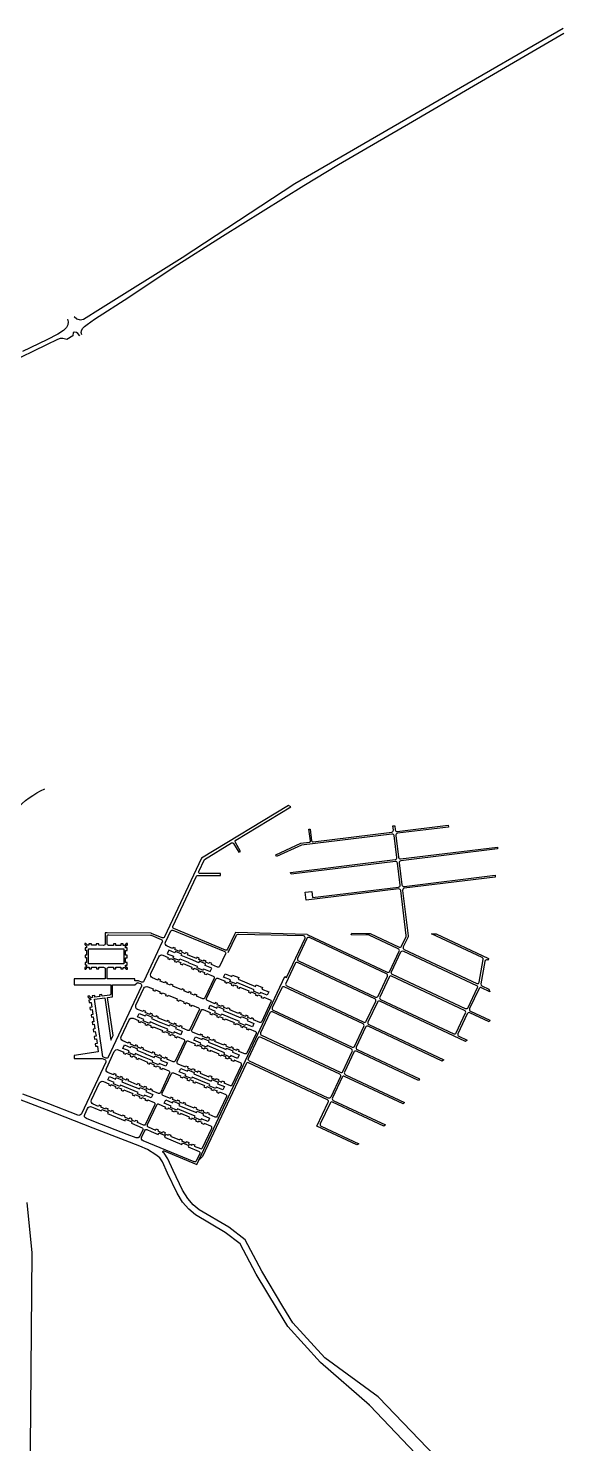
# Model space of a CAD drawing. Header units: millimetres. Extents: x -3417 to 1709, y 0 to 7455.
# Drawn here: x -13 to 1709, y 2904 to 7455 of the extents above; entities that cross this region are included whole.
import ezdxf

# ---------------------------------------------------------------- set-up
doc = ezdxf.new("R2010")
doc.units = ezdxf.units.MM
doc.layers.add('благоустройство_внутридворовые_дороги', color=18, linetype='Continuous', true_color=0x000000)

msp = doc.modelspace()

# ---------------------------------------------------------------- linework, layer by layer
at = {"layer": 'благоустройство_внутридворовые_дороги'}
for points in [[(134.6, 6528), (142.9, 6520.6), (153.6, 6517.9), (164, 6519.4), (219.3, 6553.8), (482, 6717.6), (844, 6956.4), (1328.7, 7236.4), (1707.2, 7455)], [(159.5, 6469.9), (157.1, 6476.4), (157.6, 6482.7), (161.3, 6489.3), (167.6, 6496.1), (176.5, 6502.6), (199.8, 6519.7), (310, 6590.8), (456.2, 6688.3), (611.4, 6786.7), (873, 6949.5), (984.3, 7017.1), (1222.6, 7155.9), (1406.1, 7262.7), (1708.5, 7439.8)], [(113.4, 6519.9), (115.6, 6511.6), (114, 6501.5), (109.9, 6493.1), (100, 6483.6), (82.1, 6471.4), (46.6, 6453.3), (-31.5, 6416.2)], [(152.6, 6466.1), (146.7, 6473.4), (141.5, 6476.5), (135.5, 6477.8), (131.4, 6476.6), (130.5, 6466), (111.3, 6453.9), (98.5, 6457.8), (89.5, 6457.4), (80.4, 6454.4), (46, 6437.7), (-78, 6377.5)], [(-17.7, 3679.6), (-1.7, 3517.6), (-5.8, 3013.4), (-10.9, 2415.7)]]:
    msp.add_lwpolyline(points, dxfattribs=at)
for points in [[(-99, 4833.3), (-114.3, 4838.4, -0.440531), (-117.9, 4846.5, -0.181257), (39.7, 5010)], [(883.9, 4541.1), (653.1, 4547.3), (650.3, 4541.3), (628, 4493.8, -0.401123), (621.6, 4491.3), (454.8, 4560.6, -0.427451), (452.2, 4567.3), (527.7, 4728.3, -0.290822), (532.2, 4731.2), (605.5, 4731.2), (605.5, 4736.8), (539.6, 4736.8, -0.549401), (535, 4743.9), (553.2, 4782.6), (640.4, 4835.6, -0.420703), (647.3, 4833.8), (663.6, 4805.6), (669.6, 4808.4), (652.8, 4837.4, -0.407754), (654.6, 4844.2), (831.3, 4951.6), (823.7, 4956.4), (543.9, 4786.3), (425.3, 4533.5, -0.401099), (417.5, 4530.5), (383, 4544.9, 0.096531), (380.7, 4545.4), (240.3, 4546.6), (234.3, 4546.7), (234.3, 4512.3, -0.415041), (228.3, 4506.3), (213.7, 4506.4), (213.7, 4511.4), (205.7, 4511.4), (205.7, 4506.4), (190.1, 4506.4), (190.1, 4511.4), (182.1, 4511.4), (182.1, 4506.5), (177.4, 4506.5), (172.4, 4512.5), (168.4, 4512.5), (168.4, 4508.5), (174.5, 4503.7), (174.5, 4498.4), (169.6, 4498.5), (169.5, 4490.5), (174.5, 4490.4), (174.5, 4474.8), (169.5, 4474.8), (169.5, 4466.8), (174.5, 4466.8), (174.5, 4451.2), (169.5, 4451.2), (169.5, 4443.2), (174.5, 4443.2), (174.5, 4438.7), (168.3, 4433.6), (168.3, 4429.6), (172.3, 4429.6), (177.3, 4435.9), (182.2, 4435.9), (182.2, 4430.8), (190.2, 4430.8), (190.2, 4435.9), (205.8, 4435.9), (205.8, 4430.8), (213.8, 4430.9), (213.8, 4435.9), (229.3, 4435.9, -0.414214), (234.3, 4430.9), (234.3, 4398.6), (134.5, 4398.6), (134.5, 4379.3), (252.1, 4379.3), (252.1, 4350.7, -0.373553), (247.8, 4345.8), (224.8, 4342.5), (223.9, 4348.5), (216, 4347.3), (216.9, 4341.4), (201.4, 4339.2), (200.6, 4345.2), (192.6, 4344), (193.5, 4338.1), (189.6, 4337.5), (182.7, 4343.8), (178.7, 4343.2), (179.3, 4339.3), (187.2, 4334.3), (187.7, 4330.8), (181.8, 4329.9), (182.9, 4322), (188.9, 4322.9), (191.1, 4307.4), (185.2, 4306.5), (186.3, 4298.6), (192.3, 4299.5), (194.5, 4284), (188.6, 4283.2), (189.7, 4275.3), (195.7, 4276.1), (197.9, 4260.7), (192, 4259.8), (193.1, 4251.9), (199.1, 4252.7), (201.3, 4237.3), (195.4, 4236.4), (196.5, 4228.5), (202.5, 4229.4), (204.7, 4213.9), (198.8, 4213.1), (199.9, 4205.1), (205.9, 4206), (208.1, 4190.5), (202.2, 4189.7), (203.3, 4181.8), (209.3, 4182.6), (212, 4163.8), (134.4, 4152.6), (134.4, 4142.7), (215.1, 4142.7), (222.2, 4142.7, -0.098758), (224.5, 4142.2), (233.1, 4138.7, -0.427451), (236.2, 4130.6), (158.5, 3965, -0.3948), (145.8, 3960), (52.7, 3996.3), (-31, 4028.1, -0.280078)], [(1086.4, 4544.4), (1179.2, 4500.9, 0.414214), (1187.2, 4503.8), (1201.8, 4535, 0.141057), (1202.4, 4538.2), (1184.7, 4682.4, 0.414214), (1178, 4687.6), (880, 4651.1), (876.8, 4676.9), (898.4, 4679.5), (900.8, 4659.7), (1177.3, 4693.5, 0.414214), (1182.5, 4700.2), (1173.9, 4770.7, 0.414214), (1167.2, 4775.9), (832.6, 4734.9), (829.9, 4740.7), (1166.5, 4781.9, 0.414214), (1171.7, 4788.6), (1163.1, 4859, 0.414214), (1156.4, 4864.3), (865.3, 4828.6), (785.5, 4791.7), (782.9, 4797.2), (863.7, 4834.5), (890.6, 4837.8, 0.414214), (894.1, 4842.2), (889.5, 4879.4), (893.5, 4879.9), (898.1, 4842.7, 0.414214), (902.5, 4839.2), (1155.6, 4870.2, 0.414214), (1160.9, 4876.9), (1159.2, 4890.5), (1165.3, 4890.3), (1166.8, 4877.6, 0.414214), (1173.5, 4872.4), (1337.3, 4892.5), (1338.1, 4886.5), (1174.2, 4866.5, 0.414214), (1169, 4859.8), (1177.6, 4789.3, 0.414214), (1184.3, 4784.1), (1495.9, 4822.2), (1495.4, 4816.1), (1185.1, 4778.1, 0.414214), (1179.8, 4771.4), (1188.5, 4701, 0.414214), (1195.2, 4695.7), (1488.4, 4731.7), (1487.9, 4725.6), (1195.9, 4689.8, 0.414214), (1190.7, 4683.1), (1208.5, 4537.3, -0.141057), (1208, 4534), (1192.6, 4501.2, 0.414214), (1195.5, 4493.3), (1428.8, 4383.8, 0.494054), (1437.2, 4388.2), (1450, 4460.7, 0.33864), (1446.6, 4467.1), (1283.5, 4543.7), (1298, 4543.5), (1466.4, 4464.5), (1465.9, 4458.1), (1463.5, 4459.2, 0.494054), (1455, 4454.8), (1442.3, 4382.4, 0.33864), (1445.7, 4375.9), (1468.3, 4365.3), (1471.1, 4357.3), (1444.2, 4370, 0.414214), (1436.2, 4367.1), (1406.1, 4302.8, 0.414214), (1408.9, 4294.8), (1471, 4265.7), (1468.4, 4260.3), (1406.4, 4289.4, 0.414214), (1398.4, 4286.5), (1368.3, 4222.2, 0.414214), (1371.1, 4214.2), (1397.7, 4201.8), (1392.7, 4197.5), (1117.4, 4326.7, 0.414214), (1109.4, 4323.8), (1079.2, 4259.5, 0.414214), (1082.1, 4251.5), (1323.2, 4138.4), (1318.2, 4134.2), (1079.6, 4246.1, 0.414214), (1071.6, 4243.2), (1041.4, 4178.9, 0.414214), (1044.3, 4171), (1244.4, 4077.1), (1241.8, 4071.7), (1041.8, 4165.5, 0.414214), (1033.8, 4162.6), (1003.6, 4098.4, 0.414214), (1006.5, 4090.4), (1196.7, 4001.2), (1192.7, 3996.4), (1004, 4085, 0.414214), (996, 4082.1), (964.8, 4015.5, 0.414214), (967.7, 4007.5), (1135.2, 3928.9), (1130.7, 3924.4), (965.1, 4002.1, 0.414214), (957.1, 3999.2), (925.9, 3932.7, 0.414214), (928.8, 3924.7), (1049.5, 3868.1), (1043.3, 3864.4), (914.4, 3924.8), (951.5, 4001.8, 0.41737), (948.7, 4009.8), (695.3, 4128.7, 0.414214), (687.3, 4125.8), (547.2, 3827), (535.2, 3815.7), (812, 4405.7), (817.6, 4403.4), (876.7, 4529.4, 0.542182), (872.3, 4536.5), (663.4, 4541.2, 0.296864), (654.2, 4535.4), (629, 4481.7)], [(358.5, 4391.3, -0.401099), (350.8, 4388.3), (341.7, 4392.1, 0.098758), (339.4, 4392.6), (329.6, 4392.6), (329.6, 4398.6), (240.3, 4398.6), (240.3, 4430.7, -0.415117), (245.3, 4435.7), (260.4, 4435.6), (260.4, 4430.8), (268.4, 4430.7), (268.4, 4435.6), (284, 4435.6), (284, 4430.6), (292, 4430.6), (292, 4435.5), (297, 4435.5), (301.9, 4429.4), (305.9, 4429.3), (305.9, 4433.3), (299.8, 4438.4), (299.8, 4442.9), (304.8, 4442.9), (304.8, 4450.9), (299.8, 4450.9), (299.9, 4466.6), (304.9, 4466.5), (304.9, 4474.5), (299.9, 4474.6), (299.9, 4490.2), (304.9, 4490.2), (304.9, 4498.2), (299.9, 4498.2), (299.9, 4503.3), (306.1, 4508.2), (306.1, 4512.2), (302.1, 4512.2), (297.1, 4506.1), (292.4, 4506.1), (292.4, 4511.1), (284.4, 4511.2), (284.4, 4506.2), (268.8, 4506.2), (268.8, 4511.2), (260.8, 4511.3), (260.8, 4506.2), (245.3, 4506.3, -0.413311), (240.3, 4511.3), (240.3, 4534.6, -0.416964), (246.4, 4540.6), (379.7, 4539.3, -0.09639), (381.9, 4538.8), (414.5, 4525.3, -0.427451), (417.6, 4517.2), (358.5, 4391.3)], [(883.9, 4541.1), (1141.4, 4420.3, 0.414214), (1149.4, 4423.2), (1179.6, 4487.5, 0.414214), (1176.7, 4495.5), (1082.8, 4539.5), (1025.4, 4540.4), (1027.7, 4545.2), (1071.8, 4544.7), (1086.4, 4544.4)], [(1427.9, 4377.6, -0.414214), (1430.8, 4369.6), (1400.6, 4305.4, -0.414214), (1392.6, 4302.5), (1157.7, 4412.7, -0.414214), (1154.8, 4420.7), (1185, 4484.9, -0.414214), (1193, 4487.8), (1427.9, 4377.6)], [(814.9, 4383.5, 0.414214), (817.8, 4375.6), (1065.8, 4259.2, 0.414214), (1073.8, 4262.1), (1104, 4326.3, 0.414214), (1101.1, 4334.3), (853, 4450.7, 0.414214), (845, 4447.8), (814.9, 4383.5)], [(1684.1, 2458.2), (1114.1, 3052.5, 0.044385), (1111.5, 3054.8), (940.1, 3179.5), (837.5, 3292.6), (805.9, 3345.5), (737.6, 3458.9), (683.9, 3559.4), (631.3, 3599.7), (536.5, 3655.9), (517.1, 3671.8), (499.6, 3692.7), (483.3, 3719), (452.5, 3781.8), (436.1, 3820.2), (424, 3837.6), (420.9, 3839.9, -0.889216), (423.8, 3845.1), (528.6, 3801.5), (803.5, 4387.6)], [(771.6, 4305.5, 0.414214), (774.5, 4297.5), (1028, 4178.6, 0.414214), (1036, 4181.5), (1066.2, 4245.8, 0.414214), (1063.3, 4253.7), (809.8, 4372.7, 0.414214), (801.8, 4369.8), (771.6, 4305.5)], [(1393, 4289.1, 0.414214), (1390.1, 4297), (1155.2, 4407.3, 0.414214), (1147.2, 4404.4), (1117, 4340.1, 0.414214), (1119.9, 4332.1), (1354.8, 4221.9, 0.414214), (1362.8, 4224.8), (1393, 4289.1)], [(733.8, 4224.9, 0.414214), (736.7, 4217), (990.2, 4098, 0.414214), (998.2, 4100.9), (1028.4, 4165.2, 0.414214), (1025.5, 4173.2), (772, 4292.1, 0.414214), (764, 4289.2), (733.8, 4224.9)], [(1294, 2807.3), (1085.2, 3026.4, 0.023159), (1083.8, 3027.7), (926.4, 3164.9), (821.4, 3280.6), (788.8, 3335.2), (720.2, 3449.1), (668.3, 3546.2), (620, 3583.1), (525, 3639.4), (502.9, 3657.5), (483.3, 3680.9), (465.8, 3709.3), (434.4, 3773.5), (418.6, 3810.5), (409.5, 3823.4), (396.6, 3832.8), (369.9, 3849.7), (345.8, 3861), (298.1, 3879.2), (195.9, 3918.9), (45.6, 3977.6), (-41.4, 4010.6, 0.562405)], [(369.7, 3929.1, 0.427426), (372.3, 3922.4), (396, 3912.5), (397.6, 3916.2), (405, 3913.2), (403.4, 3909.5), (417.9, 3903.5), (419.4, 3907.2), (426.8, 3904.1), (425.2, 3900.4), (436.6, 3895.7), (438.1, 3899.4), (445.5, 3896.3), (444, 3892.6), (472.8, 3880.7), (474.3, 3884.4), (481.7, 3881.3), (480.1, 3877.6), (494.6, 3871.6), (496.1, 3875.3), (503.5, 3872.2), (502, 3868.5), (513.3, 3863.8), (514.9, 3867.5), (522.3, 3864.4), (520.7, 3860.8), (540.6, 3852.5, 0.401123), (547, 3855), (576.8, 3918.4, 0.427426), (574.2, 3925.2), (553.8, 3933.6), (552.3, 3929.9), (544.9, 3933), (546.4, 3936.7), (535, 3941.4), (533.5, 3937.7), (526.1, 3940.8), (527.7, 3944.5), (513.2, 3950.5), (511.7, 3946.8), (504.3, 3949.9), (505.8, 3953.6), (477.1, 3965.5), (475.5, 3961.9), (468.2, 3964.9), (469.7, 3968.6), (458.3, 3973.3), (456.8, 3969.7), (449.4, 3972.7), (450.9, 3976.4), (436.5, 3982.4), (435, 3978.7), (427.6, 3981.8), (429.1, 3985.4), (405.9, 3995.1, 0.401123), (399.5, 3992.6), (369.7, 3929.1)]]:
    msp.add_lwpolyline(points, format="xyb", dxfattribs=at)
for points in [[(428.5, 4516.8), (445.4, 4552.8, -0.401099), (451.8, 4555.3), (618.6, 4486, -0.427426), (621.2, 4479.3), (602.1, 4438.5, -0.401123), (595.6, 4436), (575.8, 4444.3), (577.3, 4448), (569.9, 4451), (568.4, 4447.4), (557, 4452.1), (558.5, 4455.8), (551.2, 4458.8), (549.6, 4455.1), (535.2, 4461.1), (536.7, 4464.8), (529.3, 4467.9), (527.8, 4464.2), (499, 4476.2), (500.6, 4479.9), (493.2, 4482.9), (491.7, 4479.2), (480.3, 4484), (481.8, 4487.6), (474.4, 4490.7), (472.9, 4487), (458.5, 4493), (460, 4496.7), (452.6, 4499.8), (451.1, 4496.1), (433.7, 4503.3, -0.427451)], [(1138.9, 4414.9), (890.8, 4531.3, 0.414214), (882.8, 4528.4), (852.7, 4464.1, 0.414214), (855.6, 4456.1), (1103.6, 4339.8, 0.414214), (1111.6, 4342.6), (1141.8, 4406.9, 0.414214)], [(380.8, 4415.3), (406.4, 4469.7, -0.401099), (419.2, 4474.7), (436.5, 4467.5), (435, 4463.8), (442.4, 4460.7), (443.9, 4464.4), (458.3, 4458.4), (456.8, 4454.7), (464.2, 4451.7), (465.7, 4455.3), (477.1, 4450.6), (475.6, 4446.9), (483, 4443.9), (484.5, 4447.6), (513.3, 4435.6), (511.8, 4432), (519.2, 4428.9), (520.7, 4432.5), (535.1, 4426.5), (533.6, 4422.9), (541, 4419.8), (542.5, 4423.5), (553.9, 4418.7), (552.4, 4415.1), (559.7, 4412.1), (561.2, 4415.7), (581.6, 4407.2, -0.427426), (584.2, 4400.5), (554.5, 4337, -0.401123), (548, 4334.5), (528.1, 4342.8), (529.7, 4346.5), (522.3, 4349.6), (520.8, 4345.9), (509.4, 4350.6), (510.9, 4354.3), (503.5, 4357.4), (502, 4353.7), (487.6, 4359.6), (489.1, 4363.3), (481.7, 4366.4), (480.2, 4362.7), (451.4, 4374.7), (453, 4378.4), (445.6, 4381.4), (444, 4377.7), (432.7, 4382.5), (434.2, 4386.1), (426.8, 4389.2), (425.3, 4385.5), (410.9, 4391.5), (412.4, 4395.2), (405, 4398.3), (403.5, 4394.6), (386.1, 4401.8, -0.427451)], [(236.1, 4143.9), (226.5, 4147.9), (199.5, 4332.9), (233.2, 4337.7), (252.4, 4201.5), (259.4, 4216.4), (242.1, 4338.9), (258.1, 4341.2), (258.1, 4379.3), (329.6, 4379.3), (337.1, 4385.7, -0.236964), (340.5, 4386.1), (347.7, 4383.1, -0.427451), (350.9, 4375), (243.8, 4146.9, -0.401099)], [(333.2, 4313.8), (358.7, 4368.2, -0.401099), (371.6, 4373.2), (388.9, 4366), (387.4, 4362.3), (394.8, 4359.2), (396.3, 4362.9), (410.7, 4356.9), (409.2, 4353.2), (416.6, 4350.2), (418.1, 4353.8), (429.5, 4349.1), (428, 4345.4), (435.3, 4342.4), (436.9, 4346.1), (465.7, 4334.1), (464.1, 4330.4), (471.5, 4327.3), (473.1, 4331), (487.5, 4325), (485.9, 4321.3), (493.3, 4318.3), (494.9, 4322), (506.2, 4317.2), (504.7, 4313.5), (512.1, 4310.5), (513.6, 4314.2), (534, 4305.7, -0.427426), (536.6, 4299), (506.9, 4235.5, -0.401123), (500.4, 4233), (480.5, 4241.3), (482.1, 4245), (474.7, 4248.1), (473.1, 4244.4), (461.8, 4249.1), (463.3, 4252.8), (455.9, 4255.8), (454.4, 4252.2), (440, 4258.1), (441.5, 4261.8), (434.1, 4264.9), (432.6, 4261.2), (403.8, 4273.2), (405.3, 4276.9), (398, 4279.9), (396.4, 4276.2), (385.1, 4281), (386.6, 4284.6), (379.2, 4287.7), (377.7, 4284), (363.2, 4290), (364.8, 4293.7), (357.4, 4296.8), (355.9, 4293.1), (338.4, 4300.3, -0.427451)], [(596.4, 4401.1), (619.6, 4391.4), (618, 4387.7), (625.4, 4384.7), (627, 4388.4), (641.4, 4382.4), (639.8, 4378.7), (647.2, 4375.6), (648.8, 4379.3), (660.1, 4374.6), (658.6, 4370.9), (666, 4367.8), (667.5, 4371.5), (696.3, 4359.6), (694.8, 4355.9), (702.2, 4352.9), (703.7, 4356.5), (718.1, 4350.5), (716.6, 4346.9), (724, 4343.8), (725.5, 4347.4), (736.9, 4342.7), (735.4, 4339.1), (742.8, 4336), (744.3, 4339.6), (764.7, 4331.2, -0.427426), (767.3, 4324.4), (737.5, 4261, -0.401123), (731.1, 4258.5), (711.2, 4266.7), (712.7, 4270.4), (705.3, 4273.5), (703.8, 4269.8), (692.4, 4274.5), (694, 4278.2), (686.6, 4281.3), (685, 4277.6), (670.6, 4283.6), (672.1, 4287.3), (664.8, 4290.4), (663.2, 4286.7), (634.5, 4298.6), (636, 4302.3), (628.6, 4305.4), (627.1, 4301.7), (615.7, 4306.4), (617.2, 4310.1), (609.8, 4313.2), (608.3, 4309.5), (593.9, 4315.5), (595.4, 4319.2), (588, 4322.2), (586.5, 4318.5), (562.8, 4328.4, -0.427426), (560.2, 4335.1), (590, 4398.6, -0.401123)], [(548.8, 4299.6), (572, 4289.9), (570.4, 4286.2), (577.8, 4283.2), (579.3, 4286.9), (593.8, 4280.9), (592.2, 4277.2), (599.6, 4274.1), (601.2, 4277.8), (612.5, 4273.1), (611, 4269.4), (618.4, 4266.3), (619.9, 4270), (648.7, 4258.1), (647.2, 4254.4), (654.5, 4251.3), (656.1, 4255), (670.5, 4249), (669, 4245.3), (676.4, 4242.2), (677.9, 4245.9), (689.3, 4241.2), (687.7, 4237.5), (695.1, 4234.4), (696.7, 4238.1), (717, 4229.7, -0.427426), (719.6, 4222.9), (689.9, 4159.5, -0.401123), (683.4, 4157), (663.6, 4165.2), (665.1, 4168.9), (657.7, 4172), (656.2, 4168.3), (644.8, 4173), (646.3, 4176.7), (639, 4179.8), (637.4, 4176.1), (623, 4182.1), (624.5, 4185.8), (617.1, 4188.9), (615.6, 4185.2), (586.8, 4197.1), (588.4, 4200.8), (581, 4203.9), (579.5, 4200.2), (568.1, 4204.9), (569.6, 4208.6), (562.2, 4211.7), (560.7, 4208), (546.3, 4214), (547.8, 4217.7), (540.4, 4220.7), (538.9, 4217), (515.2, 4226.9, -0.427426), (512.6, 4233.6), (542.4, 4297.1, -0.401123)], [(285.6, 4212.3), (311.1, 4266.7, -0.401099), (324, 4271.7), (341.3, 4264.5), (339.8, 4260.8), (347.2, 4257.7), (348.7, 4261.4), (363.1, 4255.4), (361.6, 4251.7), (369, 4248.7), (370.5, 4252.3), (381.9, 4247.6), (380.3, 4243.9), (387.7, 4240.9), (389.3, 4244.6), (418, 4232.6), (416.5, 4228.9), (423.9, 4225.8), (425.4, 4229.5), (439.9, 4223.5), (438.3, 4219.8), (445.7, 4216.8), (447.2, 4220.5), (458.6, 4215.7), (457.1, 4212), (464.5, 4209), (466, 4212.7), (486.4, 4204.2, -0.427426), (489, 4197.5), (459.2, 4134, -0.401123), (452.8, 4131.5), (432.9, 4139.8), (434.5, 4143.5), (427.1, 4146.6), (425.5, 4142.9), (414.2, 4147.6), (415.7, 4151.3), (408.3, 4154.3), (406.8, 4150.7), (392.3, 4156.6), (393.9, 4160.3), (386.5, 4163.4), (385, 4159.7), (356.2, 4171.7), (357.7, 4175.4), (350.3, 4178.4), (348.8, 4174.7), (337.4, 4179.5), (339, 4183.2), (331.6, 4186.2), (330.1, 4182.5), (315.6, 4188.5), (317.2, 4192.2), (309.8, 4195.3), (308.2, 4191.6), (290.8, 4198.8, -0.427451)], [(494.7, 4195.6), (465, 4132.1, 0.427426), (467.6, 4125.4), (491.3, 4115.5), (492.8, 4119.2), (500.2, 4116.2), (498.7, 4112.5), (513.1, 4106.5), (514.6, 4110.2), (522, 4107.1), (520.5, 4103.4), (531.8, 4098.7), (533.3, 4102.4), (540.7, 4099.3), (539.2, 4095.7), (568, 4083.7), (569.5, 4087.4), (576.9, 4084.3), (575.4, 4080.6), (589.8, 4074.6), (591.3, 4078.3), (598.7, 4075.2), (597.2, 4071.5), (608.6, 4066.8), (610.1, 4070.5), (617.5, 4067.4), (616, 4063.7), (635.8, 4055.5, 0.401123), (642.3, 4058), (672, 4121.4, 0.427426), (669.4, 4128.2), (649, 4136.6), (647.5, 4132.9), (640.1, 4136), (641.7, 4139.7), (630.3, 4144.4), (628.7, 4140.7), (621.4, 4143.8), (622.9, 4147.5), (608.5, 4153.5), (606.9, 4149.8), (599.5, 4152.9), (601.1, 4156.6), (572.3, 4168.5), (570.8, 4164.8), (563.4, 4167.9), (564.9, 4171.6), (553.5, 4176.3), (552, 4172.6), (544.6, 4175.7), (546.1, 4179.4), (531.7, 4185.4), (530.2, 4181.7), (522.8, 4184.7), (524.3, 4188.4), (501.2, 4198.1, 0.401123)], [(734.2, 4211.5), (987.7, 4092.6, -0.414214), (990.6, 4084.6), (959.3, 4018.1, -0.414214), (951.4, 4015.2), (697.9, 4134.1, -0.414214), (695, 4142.1), (726.2, 4208.6, -0.414214)], [(238, 4110.8), (263.5, 4165.2, -0.401099), (276.4, 4170.2), (293.7, 4163), (292.1, 4159.3), (299.5, 4156.2), (301.1, 4159.9), (315.5, 4153.9), (314, 4150.2), (321.3, 4147.2), (322.9, 4150.9), (334.3, 4146.1), (332.7, 4142.4), (340.1, 4139.4), (341.6, 4143.1), (370.4, 4131.1), (368.9, 4127.4), (376.3, 4124.3), (377.8, 4128), (392.2, 4122), (390.7, 4118.3), (398.1, 4115.3), (399.6, 4119), (411, 4114.2), (409.5, 4110.5), (416.9, 4107.5), (418.4, 4111.2), (438.8, 4102.7, -0.427426), (441.4, 4096), (411.6, 4032.5, -0.401123), (405.2, 4030), (385.3, 4038.3), (386.8, 4042), (379.4, 4045.1), (377.9, 4041.4), (366.5, 4046.1), (368.1, 4049.8), (360.7, 4052.9), (359.2, 4049.2), (344.7, 4055.1), (346.3, 4058.8), (338.9, 4061.9), (337.3, 4058.2), (308.6, 4070.2), (310.1, 4073.9), (302.7, 4076.9), (301.2, 4073.2), (289.8, 4078), (291.4, 4081.7), (284, 4084.7), (282.4, 4081), (268, 4087), (269.5, 4090.7), (262.2, 4093.8), (260.6, 4090.1), (243.2, 4097.3, -0.427451)], [(453.6, 4096.6), (476.7, 4086.9), (475.2, 4083.2), (482.6, 4080.2), (484.1, 4083.9), (498.5, 4077.9), (497, 4074.2), (504.4, 4071.1), (505.9, 4074.8), (517.3, 4070.1), (515.8, 4066.4), (523.1, 4063.3), (524.7, 4067), (553.5, 4055.1), (551.9, 4051.4), (559.3, 4048.3), (560.8, 4052), (575.3, 4046), (573.7, 4042.3), (581.1, 4039.2), (582.7, 4042.9), (594, 4038.2), (592.5, 4034.5), (599.9, 4031.4), (601.4, 4035.1), (621.8, 4026.7, -0.427426), (624.4, 4019.9), (594.7, 3956.5, -0.401123), (588.2, 3954), (568.3, 3962.2), (569.9, 3965.9), (562.5, 3969), (560.9, 3965.3), (549.6, 3970), (551.1, 3973.7), (543.7, 3976.8), (542.2, 3973.1), (527.8, 3979.1), (529.3, 3982.8), (521.9, 3985.9), (520.4, 3982.2), (491.6, 3994.1), (493.1, 3997.8), (485.8, 4000.9), (484.2, 3997.2), (472.9, 4001.9), (474.4, 4005.6), (467, 4008.7), (465.5, 4005), (451, 4011), (452.6, 4014.7), (445.2, 4017.7), (443.7, 4014), (420, 4023.9, -0.427426), (417.4, 4030.6), (447.1, 4094.1, -0.401123)], [(190.3, 4009.3), (215.9, 4063.7, -0.401099), (228.7, 4068.7), (246.1, 4061.5), (244.5, 4057.8), (251.9, 4054.7), (253.5, 4058.4), (267.9, 4052.4), (266.3, 4048.7), (273.7, 4045.6), (275.3, 4049.4), (286.6, 4044.6), (285.1, 4040.9), (292.5, 4037.9), (294, 4041.6), (322.8, 4029.6), (321.3, 4025.9), (328.7, 4022.8), (330.2, 4026.5), (344.6, 4020.5), (343.1, 4016.8), (350.5, 4013.8), (352, 4017.5), (363.4, 4012.7), (361.9, 4009), (369.2, 4006), (370.8, 4009.7), (391.2, 4001.2, -0.427426), (393.8, 3994.5), (364, 3931, -0.401123), (357.6, 3928.5), (337.7, 3936.8), (339.2, 3940.5), (331.8, 3943.6), (330.3, 3939.9), (318.9, 3944.6), (320.5, 3948.3), (313.1, 3951.4), (311.5, 3947.7), (297.1, 3953.6), (298.6, 3957.3), (291.3, 3960.4), (289.7, 3956.7), (261, 3968.7), (262.5, 3972.4), (255.1, 3975.4), (253.6, 3971.7), (242.2, 3976.5), (243.7, 3980.2), (236.4, 3983.2), (234.8, 3979.5), (220.4, 3985.5), (221.9, 3989.2), (214.5, 3992.3), (213, 3988.6), (195.6, 3995.8, -0.427451)], [(168.4, 3962.6), (177.6, 3982.1, -0.401099), (190.5, 3987.1), (200.6, 3982.9), (221.3, 3974.3), (223.2, 3978.9), (243.6, 3970.5), (241.6, 3965.9), (298.1, 3942.4), (300, 3947), (320.3, 3938.6), (318.4, 3934), (352.9, 3919.6, -0.427426), (355.5, 3912.9), (346, 3892.7, -0.3887), (333.5, 3887.6), (305.3, 3897.9), (203.2, 3937.6), (173.8, 3949, -0.433897)], [(356.1, 3877.7, -0.401128), (351.7, 3890.8), (361.3, 3911.2, -0.404382), (367.8, 3913.6), (381.8, 3907.7), (404.4, 3898.3), (406.3, 3902.9), (426.6, 3894.4), (424.7, 3889.8), (481.1, 3866.4), (483, 3871), (503.3, 3862.6), (501.4, 3857.9), (535.9, 3843.6, -0.427426), (538.5, 3836.9), (527.2, 3812.7, -0.401123), (520.7, 3810.2)]]:
    msp.add_lwpolyline(points, format="xyb", close=True, dxfattribs=at)
for points in [[(293.9, 4495.1), (293.9, 4446.5), (180.3, 4446.6), (180.5, 4495.5)], [(433.6, 4479.5), (453.7, 4471.2), (451.8, 4466.6), (472.1, 4458.1), (474, 4462.7), (500.6, 4451.7), (503.3, 4450.5), (530.4, 4439.3), (528.5, 4434.7), (548.8, 4426.3), (550.7, 4430.9), (572.2, 4421.9), (577.3, 4432.8), (555.3, 4442), (557.2, 4446.6), (536.9, 4455), (535, 4450.4), (508.4, 4461.4), (505.7, 4462.6), (478.6, 4473.8), (480.5, 4478.4), (460.2, 4486.9), (458.3, 4482.3), (438.7, 4490.4), (433.6, 4479.5)], [(619.8, 4415.1), (641.3, 4406.2), (643.2, 4410.8), (663.5, 4402.4), (661.6, 4397.8), (690.1, 4386), (718, 4374.4), (720, 4379), (740.3, 4370.5), (738.4, 4365.9), (760.3, 4356.8), (755.2, 4345.9), (733.8, 4354.8), (731.8, 4350.2), (711.5, 4358.7), (713.4, 4363.3), (685, 4375.1), (657, 4386.7), (655.1, 4382.1), (634.8, 4390.5), (636.7, 4395.1), (614.7, 4404.3)], [(343.4, 4287.4), (363, 4279.3), (365, 4283.9), (385.3, 4275.4), (383.4, 4270.8), (410.4, 4259.6), (413.2, 4258.4), (439.8, 4247.4), (441.7, 4252), (462, 4243.6), (460.1, 4239), (482.1, 4229.8), (477, 4218.9), (455.5, 4227.9), (453.6, 4223.3), (433.2, 4231.7), (435.2, 4236.3), (408.1, 4247.6), (405.3, 4248.7), (378.8, 4259.8), (376.8, 4255.1), (356.5, 4263.6), (358.4, 4268.2), (338.3, 4276.5)], [(572.2, 4313.6), (593.7, 4304.7), (595.6, 4309.3), (615.9, 4300.9), (614, 4296.3), (642.5, 4284.5), (670.4, 4272.9), (672.3, 4277.5), (692.7, 4269), (690.7, 4264.4), (712.7, 4255.3), (707.6, 4244.4), (686.1, 4253.3), (684.2, 4248.7), (663.9, 4257.2), (665.8, 4261.8), (637.4, 4273.6), (609.4, 4285.2), (607.5, 4280.6), (587.2, 4289), (589.1, 4293.6), (567.1, 4302.8)], [(519.5, 4201.3), (524.6, 4212.1), (545.8, 4203.4), (547.6, 4208), (568, 4199.6), (566.1, 4194.9), (594.9, 4183), (622.8, 4171.4), (624.7, 4176), (645, 4167.5), (643.1, 4162.9), (665.1, 4153.8), (660, 4142.9), (638.5, 4151.8), (636.6, 4147.2), (616.3, 4155.7), (618.2, 4160.3), (589.8, 4172.1), (561.6, 4183.8), (559.7, 4179.2), (539.4, 4187.6), (541.3, 4192.2)], [(295.8, 4185.9), (315.4, 4177.8), (317.3, 4182.4), (337.7, 4174), (335.7, 4169.3), (362.8, 4158.1), (365.6, 4156.9), (392.2, 4145.9), (394.1, 4150.5), (414.4, 4142.1), (412.5, 4137.5), (434.5, 4128.3), (429.4, 4117.4), (407.9, 4126.4), (405.9, 4121.8), (385.6, 4130.2), (387.6, 4134.8), (360.5, 4146.1), (357.7, 4147.2), (331.1, 4158.3), (329.2, 4153.6), (308.9, 4162.1), (310.8, 4166.7), (290.7, 4175)], [(477, 4110.7), (498.5, 4101.7), (500.4, 4106.4), (520.7, 4097.9), (518.8, 4093.3), (547.2, 4081.5), (575.2, 4069.8), (577.1, 4074.5), (597.4, 4066), (595.5, 4061.4), (617.5, 4052.3), (612.4, 4041.4), (590.9, 4050.3), (589, 4045.7), (568.7, 4054.1), (570.6, 4058.8), (542.1, 4070.6), (514.2, 4082.2), (512.2, 4077.6), (491.9, 4086), (493.9, 4090.7), (471.9, 4099.8)], [(248.2, 4084.4), (267.8, 4076.3), (269.7, 4080.9), (290, 4072.5), (288.1, 4067.8), (316.6, 4056), (344.6, 4044.4), (346.5, 4049), (366.8, 4040.6), (364.9, 4035.9), (386.9, 4026.8), (381.7, 4015.9), (360.3, 4024.9), (358.4, 4020.2), (338, 4028.7), (340, 4033.3), (283.5, 4056.8), (281.6, 4052.1), (261.3, 4060.6), (263.2, 4065.2), (243.1, 4073.6)], [(424.3, 3998.3), (429.4, 4009.2), (450.8, 4000.2), (452.8, 4004.9), (473.1, 3996.4), (471.2, 3991.8), (499.6, 3980), (527.6, 3968.4), (529.5, 3973), (549.8, 3964.5), (547.9, 3959.9), (569.9, 3950.8), (564.8, 3939.9), (543.3, 3948.8), (541.4, 3944.2), (521, 3952.7), (523, 3957.3), (494.5, 3969.1), (466.6, 3980.7), (464.6, 3976.1), (444.3, 3984.5), (446.2, 3989.2)]]:
    msp.add_lwpolyline(points, close=True, dxfattribs=at)

doc.saveas('drawing.dxf')
